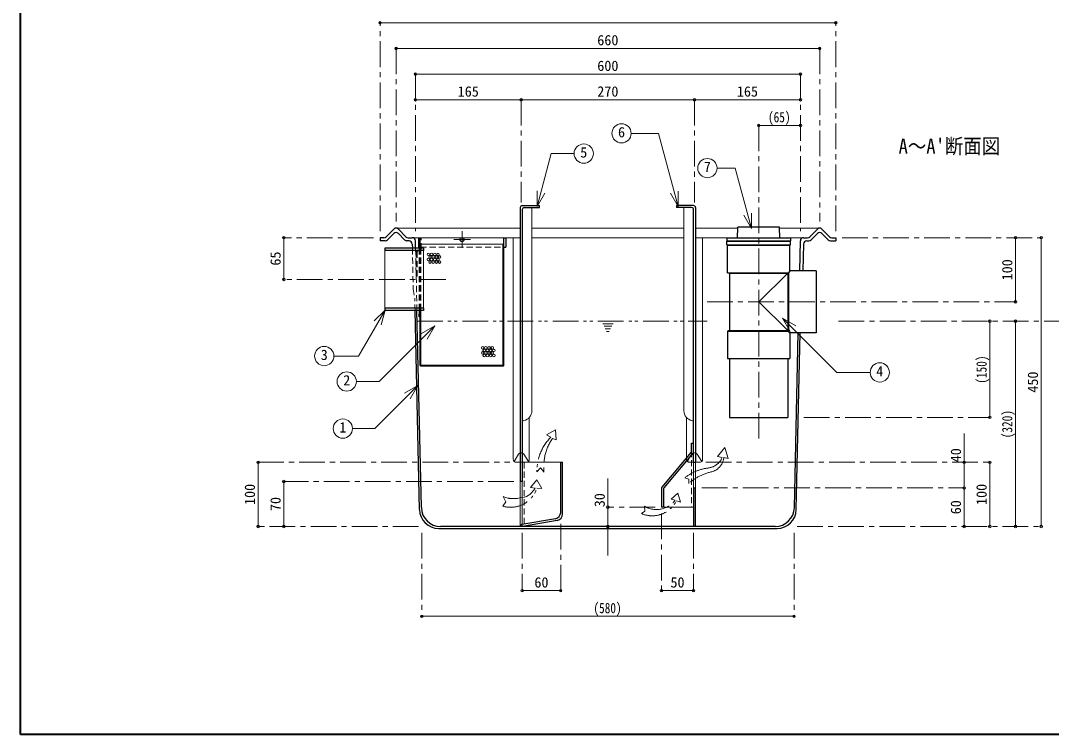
# Model space of a CAD drawing. Units: millimetres at full size, sheet at 1:8. Extents: x -1680 to 1560, y -1128 to 1120.
# Drawn here: x -1680 to -74, y -1128 to -16 of the extents above; entities that cross this region are included whole.
import ezdxf
from ezdxf.enums import TextEntityAlignment as Align

# ---------------------------------------------------------------- set-up
doc = ezdxf.new("R2010")
doc.units = ezdxf.units.MM
doc.header["$LTSCALE"] = 8
doc.header["$PDMODE"] = 32
doc.header["$PDSIZE"] = 4
for name, pattern in [('CHAIN1', [8, 5, -1, 1, -1]), ('DASHED1', [1.8, 1.2, -0.6]), ('DOUBLE_CHAIN1', [8.8, 5, -1, 0.6, -0.6, 0.6, -1])]:
    doc.linetypes.add(name, pattern=pattern)
doc.layers.add('0-0_ﾚｲﾔ1', color=4, linetype='Continuous', lineweight=9)
doc.styles.add('ＭＳ ゴシック', font='')
doc.styles.get('ＭＳ ゴシック').set_extended_font_data('MS Gothic')

msp = doc.modelspace()

# ---------------------------------------------------------------- linework, layer by layer
at = {"layer": '0-0_ﾚｲﾔ1', "color": 1, "lineweight": 40}
for p, q in [((-1680.277, -1128.279), (-1680.277, 1119.721)), ((1559.723, -1128.279), (-1680.277, -1128.279))]:
    msp.add_line(p, q, dxfattribs=at)
at = {"layer": '0-0_ﾚｲﾔ1', "linetype": 'CHAIN1'}
for p, q in [((-1120.277, -344.279), (-1120.277, -19.279)), ((-410.277, -344.279), (-410.277, -19.279)), ((-1095.277, -59.279), (-1095.277, -329.279)), ((-435.277, -59.279), (-435.277, -329.279)), ((-1065.277, -99.279), (-1065.277, -344.279)), ((-465.277, -99.279), (-465.277, -344.279)), ((-900.277, -139.279), (-900.277, -299.279)), ((-630.277, -139.279), (-630.277, -299.279)), ((-530.277, -179.279), (-530.277, -669.279)), ((-992.535, -344.279), (-992.535, -370.279)), ((-1130.277, -354.279), (-1270.277, -354.279)), ((-1005.535, -357.279), (-979.535, -357.279)), ((-400.277, -354.279), (-90.277, -354.279)), ((-1017.752, -419.279), (-1270.277, -419.279)), ((-610.777, -454.279), (-130.277, -454.279)), ((-405.777, -484.279), (9.723, -484.279)), ((-459.777, -634.279), (-170.277, -634.279)), ((-1310.277, -704.279), (-917.866, -704.279)), ((-612.688, -704.279), (-170.277, -704.279)), ((-911.777, -734.279), (-1270.277, -734.279)), ((-618.777, -744.279), (-210.277, -744.279)), ((-691.777, -774.279), (-765.277, -774.279)), ((-681.777, -784.279), (-681.777, -904.279)), ((-838.777, -904.279), (-838.777, -797.351)), ((-1060.277, -804.279), (-1310.277, -804.279)), ((-1055.277, -814.279), (-1055.277, -944.279)), ((-898.777, -814.279), (-898.777, -904.279)), ((-631.777, -814.279), (-631.777, -904.279)), ((-475.277, -814.279), (-475.277, -944.279)), ((-470.277, -804.279), (-90.277, -804.279))]:
    msp.add_line(p, q, dxfattribs=at)
at = {"layer": '0-0_ﾚｲﾔ1'}
for p, q in [((-1120.277, -19.279), (-410.277, -19.279)), ((-435.277, -59.279), (-1095.277, -59.279)), ((-1065.277, -99.279), (-465.277, -99.279)), ((-900.277, -139.279), (-1065.277, -139.279)), ((-630.277, -139.279), (-900.277, -139.279)), ((-465.277, -139.279), (-630.277, -139.279)), ((-465.277, -179.279), (-530.277, -179.279)), ((-1095.277, -339.279), (-901.777, -339.279)), ((-883.777, -339.279), (-646.777, -339.279)), ((-628.777, -339.279), (-562.821, -339.279)), ((-497.733, -339.279), (-435.277, -339.279)), ((-1270.277, -419.279), (-1270.277, -354.279)), ((-1070.167, -354.279), (-1060.535, -354.279)), ((-924.535, -354.279), (-901.777, -354.279)), ((-912.866, -699.279), (-912.866, -354.279)), ((-883.777, -354.279), (-646.777, -354.279)), ((-628.777, -354.279), (-563.263, -354.279)), ((-617.688, -699.279), (-617.688, -354.279)), ((-460.387, -354.279), (-497.292, -354.279)), ((-130.277, -354.279), (-130.277, -454.279)), ((-90.277, -804.279), (-90.277, -354.279)), ((-484.777, -409.779), (-530.277, -454.279)), ((-530.277, -454.279), (-484.777, -498.779)), ((-170.277, -634.279), (-170.277, -484.279)), ((-130.277, -484.279), (-130.277, -804.279)), ((-887.688, -634.381), (-887.688, -699.279)), ((-642.866, -634.381), (-642.866, -697.264)), ((-210.277, -744.279), (-210.277, -659.279)), ((-1310.277, -804.279), (-1310.277, -704.279)), ((-911.401, -702.815), (-904.535, -691.659)), ((-907.866, -704.279), (-901.777, -704.279)), ((-889.153, -702.815), (-896.019, -691.659)), ((-622.688, -704.279), (-628.777, -704.279)), ((-619.153, -702.815), (-626.019, -691.659)), ((-170.277, -704.279), (-170.277, -804.279)), ((-1270.277, -734.279), (-1270.277, -804.279)), ((-765.277, -729.279), (-765.277, -849.279)), ((-210.277, -804.279), (-210.277, -744.279)), ((-838.777, -904.279), (-898.777, -904.279)), ((-631.777, -904.279), (-681.777, -904.279)), ((-475.277, -944.279), (-1055.277, -944.279))]:
    msp.add_line(p, q, dxfattribs=at)
at = {"layer": '0-0_ﾚｲﾔ1', "color": 7, "lineweight": 18}
for p, q in [((-728.991, -191.66), (-686.481, -191.66)), ((-655.96, -305.567), (-686.481, -191.66)), ((-595.252, -245.843), (-566.777, -245.843)), ((-541.495, -340.198), (-566.777, -245.843)), ((-875.449, -305.509), (-875.449, -281.509)), ((-875.449, -305.509), (-863.449, -284.725)), ((-655.96, -305.567), (-667.96, -284.783)), ((-655.96, -305.567), (-655.96, -281.567)), ((-883.777, -307.279), (-883.777, -624.279)), ((-646.777, -307.279), (-646.777, -624.279)), ((-541.495, -340.198), (-553.495, -319.413)), ((-541.495, -340.198), (-541.495, -316.198)), ((-1059.535, -370.779), (-1059.535, -369.279)), ((-1057.535, -354.279), (-927.535, -354.279)), ((-1057.535, -370.779), (-1057.535, -369.279)), ((-1056.535, -364.279), (-928.535, -364.279)), ((-1112.752, -464.279), (-1112.752, -374.279)), ((-1052.752, -464.279), (-1052.752, -374.279)), ((-1112.326, -467.057), (-1153.694, -538.709)), ((-1112.326, -467.057), (-1129.296, -484.027)), ((-1112.326, -467.057), (-1118.537, -490.239)), ((-1059.535, -472.779), (-1059.535, -467.779)), ((-1057.535, -472.779), (-1057.535, -467.779)), ((-1056.535, -474.779), (-1056.535, -467.779)), ((-493.07, -479.738), (-472.285, -491.738)), ((-493.07, -479.738), (-481.07, -500.523)), ((-1034.947, -491.516), (-1121.775, -578.344)), ((-1034.947, -491.516), (-1055.732, -503.516)), ((-1034.947, -491.516), (-1046.947, -512.301)), ((-1192.212, -538.709), (-1153.694, -538.709)), ((-1157.18, -578.344), (-1121.775, -578.344)), ((-1061.223, -584.62), (-1128.335, -651.732)), ((-1061.223, -584.62), (-1082.008, -596.62)), ((-1061.223, -584.62), (-1073.223, -605.405)), ((-1163.222, -651.732), (-1128.335, -651.732)), ((-838.777, -704.279), (-898.777, -704.279)), ((-631.777, -704.279), (-631.777, -744.279)), ((-628.777, -704.279), (-628.777, -744.279)), ((-901.777, -734.279), (-901.777, -804.279)), ((-898.777, -734.279), (-898.777, -804.279)), ((-678.277, -774.279), (-631.777, -774.279))]:
    msp.add_line(p, q, dxfattribs=at)
at = {"layer": '0-0_ﾚｲﾔ1', "color": 5, "lineweight": 25}
for p, q in [((-898.777, -304.279), (-871.777, -304.279)), ((-871.777, -307.279), (-871.777, -304.279)), ((-658.277, -304.279), (-658.277, -307.279)), ((-631.777, -304.279), (-658.277, -304.279)), ((-901.777, -307.279), (-901.777, -734.279)), ((-898.777, -310.279), (-898.777, -734.279)), ((-895.777, -307.279), (-871.777, -307.279)), ((-634.777, -307.279), (-658.277, -307.279)), ((-631.777, -704.279), (-631.777, -310.279)), ((-628.777, -307.279), (-628.777, -704.279)), ((-1110.595, -352.777), (-1098.85, -340.781)), ((-1108.637, -357.777), (-1098.85, -347.781)), ((-1079.959, -352.777), (-1091.704, -340.781)), ((-1091.704, -347.781), (-1081.918, -357.777)), ((-563.277, -354.779), (-562.777, -337.779)), ((-497.777, -337.779), (-562.777, -337.779)), ((-497.277, -354.779), (-497.777, -337.779)), ((-450.595, -352.777), (-438.85, -340.781)), ((-438.85, -347.781), (-448.637, -357.777)), ((-419.959, -352.777), (-431.704, -340.781)), ((-421.918, -357.777), (-431.704, -347.781)), ((-1114.168, -354.279), (-1120.277, -354.279)), ((-1120.277, -354.279), (-1120.277, -359.279)), ((-1112.21, -359.279), (-1120.277, -359.279)), ((-1075.057, -359.279), (-1078.345, -359.279)), ((-1076.387, -354.279), (-1070.167, -354.279)), ((-1070.059, -364.168), (-1069.912, -370.779)), ((-1064.911, -370.779), (-1065.169, -359.168)), ((-1060.535, -354.279), (-1057.535, -354.279)), ((-1060.535, -354.279), (-1060.535, -369.279)), ((-1060.535, -369.279), (-1057.535, -369.279)), ((-1057.535, -369.279), (-1057.535, -354.279)), ((-927.535, -354.279), (-924.535, -354.279)), ((-927.535, -553.279), (-927.535, -354.279)), ((-927.535, -369.279), (-924.535, -369.279)), ((-924.535, -354.279), (-924.535, -369.279)), ((-579.777, -354.779), (-579.777, -359.279)), ((-480.777, -354.779), (-579.777, -354.779)), ((-579.777, -359.279), (-480.777, -359.279)), ((-579.777, -359.779), (-480.777, -359.779)), ((-579.777, -365.279), (-579.777, -359.779)), ((-578.777, -408.779), (-578.777, -365.779)), ((-578.777, -365.779), (-481.777, -365.779)), ((-481.777, -405.779), (-481.777, -365.779)), ((-480.777, -354.779), (-480.777, -359.279)), ((-466.422, -405.779), (-465.386, -359.168)), ((-460.496, -364.168), (-461.42, -405.779)), ((-460.387, -354.279), (-454.168, -354.279)), ((-455.497, -359.279), (-452.21, -359.279)), ((-418.345, -359.279), (-410.277, -359.279)), ((-416.387, -354.279), (-410.277, -354.279)), ((-410.277, -354.279), (-410.277, -359.279)), ((-1052.752, -374.279), (-1112.752, -374.279)), ((-1052.752, -370.779), (-1052.752, -374.279)), ((-575.777, -409.779), (-575.777, -498.779)), ((-484.777, -409.779), (-483.777, -408.779)), ((-440.777, -405.779), (-481.777, -405.779)), ((-1052.752, -464.279), (-1112.752, -464.279)), ((-1112.752, -464.279), (-1112.752, -467.779)), ((-1052.752, -464.279), (-1052.752, -467.779)), ((-1052.752, -467.779), (-1112.752, -467.779)), ((-1058.863, -777.946), (-1065.756, -467.779)), ((-1055.929, -774.946), (-1062.755, -467.779)), ((-1059.535, -477.779), (-1059.535, -472.779)), ((-1057.535, -477.779), (-1059.535, -477.779)), ((-578.777, -499.779), (-483.777, -499.779)), ((-575.777, -498.779), (-484.777, -498.779)), ((-484.777, -498.779), (-483.777, -499.779)), ((-481.777, -502.779), (-483.777, -499.779)), ((-481.777, -502.779), (-481.777, -542.779)), ((-474.625, -774.946), (-468.577, -502.779)), ((-471.691, -777.946), (-465.576, -502.779)), ((-578.777, -542.779), (-481.777, -542.779)), ((-484.777, -542.779), (-484.777, -634.279)), ((-928.535, -554.279), (-1056.535, -554.279)), ((-929.035, -553.279), (-1056.035, -553.279)), ((-635.476, -688.428), (-681.078, -742.953)), ((-632.476, -689.517), (-678.078, -744.042)), ((-838.777, -704.279), (-835.777, -704.279)), ((-838.777, -782.351), (-838.777, -704.279)), ((-835.777, -784.868), (-835.777, -704.279)), ((-631.777, -704.279), (-628.777, -704.279)), ((-898.777, -734.279), (-901.777, -734.279)), ((-681.777, -744.877), (-681.777, -774.279)), ((-678.777, -745.966), (-678.777, -774.279)), ((-631.777, -744.279), (-631.777, -804.279)), ((-631.777, -744.279), (-628.777, -744.279)), ((-628.777, -804.279), (-628.777, -744.279)), ((-677.777, -774.279), (-681.777, -774.279)), ((-847.041, -792.199), (-899.298, -801.413)), ((-844.041, -794.716), (-898.277, -804.279)), ((-1028.871, -807.279), (-501.684, -807.279)), ((-504.618, -804.279), (-1025.871, -804.279))]:
    msp.add_line(p, q, dxfattribs=at)
at = {"layer": '0-0_ﾚｲﾔ1', "linetype": 'DASHED1'}
for p, q in [((-1057.535, -369.279), (-927.535, -369.279)), ((-1056.035, -372.393), (-1056.035, -354.279)), ((-1069.912, -370.779), (-1068.501, -434.279)), ((-1062.755, -467.779), (-1064.911, -370.779)), ((-1057.922, -372.88), (-1062.783, -374.01)), ((-1062.444, -376.265), (-1062.444, -414.279)), ((-1057.582, -374.341), (-1061.67, -375.291)), ((-1059.535, -370.779), (-1059.535, -467.779)), ((-1057.535, -370.779), (-1057.535, -467.779)), ((-1056.535, -370.779), (-1056.535, -467.779)), ((-1068.501, -434.279), (-1066.18, -448.703)), ((-1065.756, -467.779), (-1066.18, -448.703)), ((-634.777, -686.503), (-634.777, -774.279)), ((-898.777, -704.279), (-901.777, -704.279)), ((-895.777, -704.279), (-895.777, -803.839)), ((-642.866, -697.264), (-642.866, -699.279)), ((-641.401, -702.815), (-634.535, -691.659)), ((-637.866, -704.279), (-631.777, -704.279))]:
    msp.add_line(p, q, dxfattribs=at)
at = {"layer": '0-0_ﾚｲﾔ1', "linetype": 'DOUBLE_CHAIN1'}
for p, q in [((-1062.388, -484.279), (-610.777, -484.279)), ((-773.277, -488.279), (-757.277, -488.279)), ((-771.277, -492.279), (-759.277, -492.279)), ((-769.277, -496.279), (-761.277, -496.279)), ((-767.277, -500.279), (-763.277, -500.279)), ((-860.89, -661.507), (-846.757, -653.486)), ((-854.015, -664.945), (-860.89, -661.507)), ((-594.702, -695.313), (-583.232, -681.196)), ((-577.644, -698.254), (-583.232, -681.196)), ((-587.211, -696.977), (-594.702, -695.313)), ((-584.484, -696.977), (-577.644, -698.254)), ((-875.787, -719.185), (-870.439, -713.074)), ((-864.71, -719.567), (-870.439, -713.074)), ((-868.148, -745.16), (-875.83, -731.708)), ((-645.516, -728.686), (-639.407, -730.312)), ((-639.378, -737.21), (-639.407, -730.312)), ((-875.787, -744.396), (-868.148, -745.16)), ((-666.611, -761.487), (-656.465, -752.223)), ((-928.881, -772.662), (-924.522, -765.755)), ((-928.499, -757.765), (-924.522, -765.755)), ((-660.348, -763.294), (-666.611, -761.487)), ((-713.026, -784.093), (-707.639, -780.236)), ((-708.082, -772.841), (-707.639, -780.236))]:
    msp.add_line(p, q, dxfattribs=at)
at = {"layer": '0-0_ﾚｲﾔ1', "color": 7, "lineweight": 18}
for points in [[(-875.449, -305.509), (-853.394, -223.201), (-817.867, -223.201)], [(-1056.535, -370.779), (-1056.535, -364.279), (-1057.535, -364.279)], [(-493.07, -479.738), (-408.588, -564.22), (-356.638, -564.22)]]:
    msp.add_lwpolyline(points, dxfattribs=at)
at = {"layer": '0-0_ﾚｲﾔ1', "color": 5, "lineweight": 25}
for points in [[(-928.535, -552.779), (-928.535, -364.279), (-927.535, -364.279)], [(-579.777, -365.279), (-480.777, -365.279), (-480.777, -359.779)], [(-1052.752, -370.779), (-1112.752, -370.779), (-1112.752, -374.279)], [(-575.777, -409.779), (-578.777, -408.779), (-483.777, -408.779)], [(-575.777, -409.779), (-484.777, -409.779), (-484.777, -498.779)], [(-481.777, -405.779), (-483.777, -408.779), (-483.777, -499.779)], [(-440.777, -405.779), (-440.777, -502.779), (-481.777, -502.779)], [(-1057.535, -553.279), (-1057.535, -472.779), (-1059.535, -472.779)], [(-1056.535, -552.779), (-1056.535, -474.779), (-1057.535, -474.779)], [(-575.777, -498.779), (-578.777, -499.779), (-578.777, -542.779)], [(-575.777, -542.779), (-575.777, -634.279), (-484.777, -634.279)], [(-634.777, -686.503), (-634.777, -674.279), (-631.777, -674.279)]]:
    msp.add_lwpolyline(points, dxfattribs=at)
at = {"layer": '0-0_ﾚｲﾔ1', "linetype": 'DASHED1'}
msp.add_lwpolyline([(-1063.944, -375.471), (-1063.944, -414.279), (-1062.444, -414.279)], dxfattribs=at)
at = {"layer": '0-0_ﾚｲﾔ1', "linetype": 'DOUBLE_CHAIN1'}
for points in [[(-851.723, -667.237), (-845.611, -669.529), (-846.757, -653.486)], [(-878.461, -744.396), (-885.719, -743.474), (-875.83, -731.708)], [(-928.499, -757.765), (-927.606, -758.068), (-926.065, -758.583), (-924.522, -759.075), (-922.974, -759.531), (-921.421, -759.936), (-919.86, -760.277), (-918.95, -760.439), (-917.789, -760.603), (-915.775, -760.785), (-913.744, -760.854), (-911.698, -760.827), (-909.635, -760.722), (-907.557, -760.556), (-906.345, -760.439), (-904.5, -760.237), (-901.317, -759.802), (-898.176, -759.214), (-895.125, -758.422), (-892.212, -757.377), (-889.486, -756.03), (-888.01, -755.091), (-886.958, -754.304), (-885.248, -752.798), (-883.649, -751.133), (-882.136, -749.343), (-880.685, -747.464), (-879.272, -745.529), (-878.461, -744.396)], [(-658.472, -764.146), (-651.906, -766.487), (-656.465, -752.223)]]:
    msp.add_lwpolyline(points, dxfattribs=at)
at = {"layer": '0-0_ﾚｲﾔ1', "color": 7, "lineweight": 18}
for centre in [(-743.991, -191.66), (-802.867, -223.201), (-610.252, -245.843), (-1207.212, -538.709), (-341.638, -564.22), (-1172.18, -578.344), (-1178.222, -651.732)]:
    msp.add_circle(centre, 15, dxfattribs=at)
at = {"layer": '0-0_ﾚｲﾔ1', "color": 5, "lineweight": 25}
msp.add_circle((-992.535, -357.279), 3, dxfattribs=at)
at = {"layer": '0-0_ﾚｲﾔ1'}
for centre in [(-1044.988, -380.239), (-1042.488, -384.239), (-1039.988, -380.239), (-1037.488, -384.239), (-1034.988, -380.239), (-1032.488, -384.239), (-1029.988, -380.239), (-1027.488, -384.239), (-1044.988, -388.239), (-1042.488, -392.239), (-1039.988, -388.239), (-1037.488, -392.239), (-1034.988, -388.239), (-1032.488, -392.239), (-1029.988, -388.239), (-1027.488, -392.239), (-960.409, -525.855), (-957.909, -529.855), (-955.409, -525.855), (-952.909, -529.855), (-950.409, -525.855), (-947.909, -529.855), (-945.409, -525.855), (-942.909, -529.855), (-960.409, -533.855), (-957.909, -537.855), (-955.409, -533.855), (-952.909, -537.855), (-950.409, -533.855), (-947.909, -537.855), (-945.409, -533.855), (-942.909, -537.855)]:
    msp.add_circle(centre, 2, dxfattribs=at)
at = {"layer": '0-0_ﾚｲﾔ1', "color": 5, "lineweight": 25}
for centre, radius, start, end in [((-898.777, -307.279), 3, 90, 180), ((-631.777, -307.279), 3, 0, 90), ((-895.777, -310.279), 3, 90, 180), ((-634.777, -310.279), 3, 0, 90), ((-1114.168, -349.279), 5, 270, 315.6053), ((-1095.277, -344.279), 5, 44.3947, 135.6053), ((-1095.277, -351.279), 5, 44.3947, 135.6053), ((-1076.387, -349.279), 5, 224.3947, 270), ((-454.168, -349.279), 5, 270, 315.6053), ((-435.277, -344.279), 5, 44.3947, 135.6053), ((-435.277, -351.279), 5, 44.3947, 135.6053), ((-416.387, -349.279), 5, 224.3947, 270), ((-1112.21, -354.279), 5, 270, 315.6053), ((-1078.345, -354.279), 5, 224.3947, 270), ((-1075.057, -364.279), 5, 1.27303, 90), ((-1070.167, -359.279), 5, 1.27303, 90), ((-460.387, -359.279), 5, 90, 178.72697), ((-455.497, -364.279), 5, 90, 178.72697), ((-452.21, -354.279), 5, 270, 315.6053), ((-418.345, -354.279), 5, 224.3947, 270), ((-1056.535, -553.279), 1, 180, 270), ((-1056.035, -552.779), 0.5, 180, 270), ((-929.035, -552.779), 0.5, 270, 0), ((-928.535, -553.279), 1, 270, 0), ((-637.777, -686.503), 3, 320.09212, 0), ((-634.777, -687.592), 3, 320.09212, 0), ((-678.777, -744.877), 3, 140.09212, 180), ((-675.777, -745.966), 3, 140.09212, 180), ((-1028.871, -777.279), 30, 181.27303, 270), ((-1025.936, -774.279), 30, 181.27303, 270), ((-848.777, -782.351), 10, 280, 0), ((-845.777, -784.868), 10, 280, 0), ((-504.618, -774.279), 30, 270, 358.72697), ((-501.684, -777.279), 30, 270, 358.72697), ((-898.777, -804.368), 3, 100, 178.31596)]:
    msp.add_arc(centre, radius, start, end, dxfattribs=at)
at = {"layer": '0-0_ﾚｲﾔ1', "linetype": 'DASHED1'}
for centre, radius, start, end in [((-1062.444, -375.471), 1.5, 103.07978, 180), ((-1061.444, -376.265), 1, 103.07978, 180), ((-1058.035, -372.393), 0.5, 283.07978, 0), ((-1058.035, -372.393), 2, 283.07978, 0), ((-900.277, -694.279), 5, 72.5424, 107.4576), ((-630.277, -694.279), 5, 72.5424, 148.38993), ((-637.866, -699.279), 5, 180, 270)]:
    msp.add_arc(centre, radius, start, end, dxfattribs=at)
at = {"layer": '0-0_ﾚｲﾔ1', "color": 7, "lineweight": 18}
for centre, radius, start, end in [((-898.777, -624.279), 15, 279.59407, 0), ((-631.777, -624.279), 15, 180, 260.40593), ((-895.777, -642.028), 3, 99.59407, 180), ((-634.777, -642.028), 3, 0, 80.40593)]:
    msp.add_arc(centre, radius, start, end, dxfattribs=at)
at = {"layer": '0-0_ﾚｲﾔ1', "linetype": 'DOUBLE_CHAIN1'}
for centre, radius, start, end in [((-800.971, -717.727), 74.83, 135.1416, 181.11652), ((-787.028, -711.069), 78.145, 145.88133, 186.24307), ((-612.242, -686.109), 27.288, 273.74331, 336.53021), ((-610.992, -693.577), 26.725, 292.27662, 352.6912), ((-600.302, -784.25), 71.635, 98.15213, 129.13625), ((-583.806, -801.754), 85.171, 101.55088, 130.72857), ((-916.938, -731.097), 43.247, 253.96884, 342.09052), ((-696.083, -745.856), 41.822, 246.10105, 334.0663), ((-689.513, -741.579), 36.361, 239.28967, 323.3302)]:
    msp.add_arc(centre, radius, start, end, dxfattribs=at)
at = {"layer": '0-0_ﾚｲﾔ1'}
for centre, start, end in [((-900.277, -694.279), 107.4576, 148.38993), ((-900.277, -694.279), 31.61007, 72.5424), ((-630.277, -694.279), 31.61007, 72.5424), ((-907.866, -699.279), 180, 270), ((-892.688, -699.279), 270, 0), ((-622.688, -699.279), 270, 0)]:
    msp.add_arc(centre, 5, start, end, dxfattribs=at)
at = {"layer": '0-0_ﾚｲﾔ1', "color": 1}
for p in [(-1120.277, -19.279), (-410.277, -19.279), (-1095.277, -59.279), (-435.277, -59.279), (-1065.277, -99.279), (-465.277, -99.279), (-1065.277, -139.279), (-900.277, -139.279), (-630.277, -139.279), (-465.277, -139.279), (-530.277, -179.279), (-465.277, -179.279), (-1270.277, -354.279), (-130.277, -354.279), (-90.277, -354.279), (-1270.277, -419.279), (-130.277, -454.279), (-170.277, -484.279), (-130.277, -484.279), (-170.277, -634.279), (-1310.277, -704.279), (-210.277, -704.279), (-170.277, -704.279), (-1270.277, -734.279), (-210.277, -744.279), (-765.277, -774.279), (-1310.277, -804.279), (-1270.277, -804.279), (-765.277, -804.279), (-210.277, -804.279), (-170.277, -804.279), (-130.277, -804.279), (-90.277, -804.279), (-898.777, -904.279), (-838.777, -904.279), (-681.777, -904.279), (-631.777, -904.279), (-1055.277, -944.279), (-475.277, -944.279)]:
    msp.add_point(p, dxfattribs=at)

# ---------------------------------------------------------------- texts
at = {"layer": '0-0_ﾚｲﾔ1', "color": 7, "style": 'ＭＳ ゴシック'}
for s, p in [('660', (-781.777, -59.279)), ('600', (-781.777, -99.279)), ('165', (-999.277, -139.279)), ('270', (-781.777, -139.279)), ('165', (-564.277, -139.279)), ('6', (-749.491, -202.66)), ('5', (-808.367, -234.201)), ('7', (-615.752, -256.843)), ('3', (-1212.712, -549.709)), ('4', (-347.138, -575.22)), ('2', (-1177.68, -589.344)), ('1', (-1183.722, -662.732)), ('60', (-879.777, -904.279)), ('50', (-667.777, -904.279))]:
    msp.add_text(s, height=16.13, dxfattribs=at).set_placement(p, align=Align.BOTTOM_LEFT)
for s, height, width, p in [('(65)', 16.13, 0.8, (-515.777, -179.279)), ("A～A'断面図", 23.46, 0.9, (-312.277, -230.279)), ('(580)', 16.13, 0.8, (-787.777, -944.279))]:
    msp.add_text(s, height=height, dxfattribs=dict(at, width=width)).set_placement(p, align=Align.BOTTOM_LEFT)
for s, p in [('65', (-1270.277, -397.779)), ('100', (-130.277, -420.779)), ('450', (-90.277, -595.779)), ('40', (-210.277, -704.279)), ('100', (-1310.277, -770.779)), ('30', (-765.277, -774.279)), ('100', (-170.277, -770.779)), ('70', (-1270.277, -780.279)), ('60', (-210.277, -785.279))]:
    msp.add_text(s, height=16.13, rotation=90, dxfattribs=at).set_placement(p, align=Align.BOTTOM_LEFT)
at = {"layer": '0-0_ﾚｲﾔ1', "color": 7, "style": 'ＭＳ ゴシック', "width": 0.8}
for s, p in [('(150)', (-170.277, -581.779)), ('(320)', (-130.277, -666.779))]:
    msp.add_text(s, height=16.13, rotation=90, dxfattribs=at).set_placement(p, align=Align.BOTTOM_LEFT)

doc.saveas('drawing.dxf')
